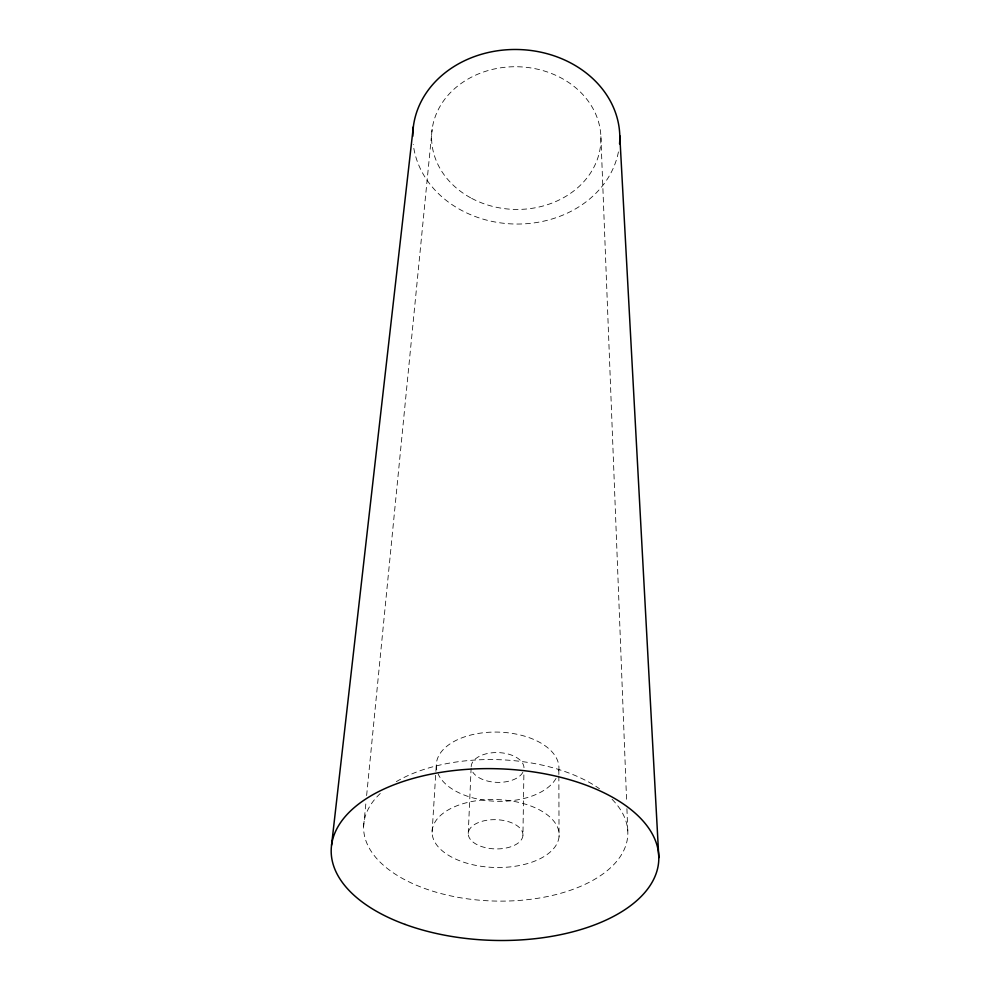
<?xml version="1.0" encoding="UTF-8"?>
<svg xmlns="http://www.w3.org/2000/svg" width="990" height="990" viewBox="0 0 990 990"><rect width="100%" height="100%" fill="white"/><g stroke="black" fill="none" stroke-linecap="round" stroke-linejoin="round"><path stroke-width="0.74" stroke-dasharray="4.95 3.71" d="M522.93 835.486A27.361 14.615 1.7 0 0 482.934 821.069A27.361 14.615 1.7 0 0 480.942 846.326A27.361 14.615 1.7 0 0 522.93 835.486L523.92 771.68M468.245 833.456L471.116 768.166M432.098 832.12L435.798 772.93M435.897 771.408L436.281 765.344M363.627 826.143L366.053 801.516M366.622 795.576L432.123 129.356M600.893 136.632L626.67 802.457M626.918 808.644L627.808 831.81M558.83 769.948L558.855 774.502M558.855 776.024L559.041 836.835A63.546 33.957 1.7 0 1 460.721 861.164A63.546 33.957 1.7 0 1 467.107 802.568A63.546 33.957 1.7 0 1 559.041 836.835M436.726 769.688A61.355 34.601 1.7 0 1 499.492 732.142A61.355 34.601 1.7 0 1 557.914 774.23M556.046 778.388A61.355 34.601 1.7 0 1 495.73 801.257A61.355 34.601 1.7 0 1 438.137 773.957M522.869 772.287A26.421 14.899 1.7 0 1 498.428 782.385A26.421 14.899 1.7 0 1 472.836 772.175M471.178 766.656A26.421 14.899 1.7 0 1 498.391 752.598A26.421 14.899 1.7 0 1 523.97 768.636M618.428 151.903A103.529 87.256 1.7 0 1 512.882 223.963A103.529 87.256 1.7 0 1 413.275 144.429M612.08 799.301A132.153 70.711 1.7 0 1 494.641 901.048A132.153 70.711 1.7 0 1 380.395 793.386M396.297 781.654A132.153 70.711 1.7 0 1 599.507 788.77M471.624 198.334A84.682 71.342 1.7 0 0 600.893 141.075A84.682 71.342 1.7 0 0 476.277 74.844A84.682 71.342 1.7 0 0 471.624 198.334"/><path stroke-width="1.49" d="M331.551 845.212L413.337 126.819M619.789 135.704L658.82 857.662M412.781 136.311A103.529 87.256 1.7 0 1 519.725 49.562A103.529 87.256 1.7 0 1 619.554 143.859M405.096 924.413A163.87 85.845 1.7 0 0 658.548 863.008A163.87 85.845 1.7 0 0 421.356 776.271A163.87 85.845 1.7 0 0 405.096 924.413"/></g></svg>
